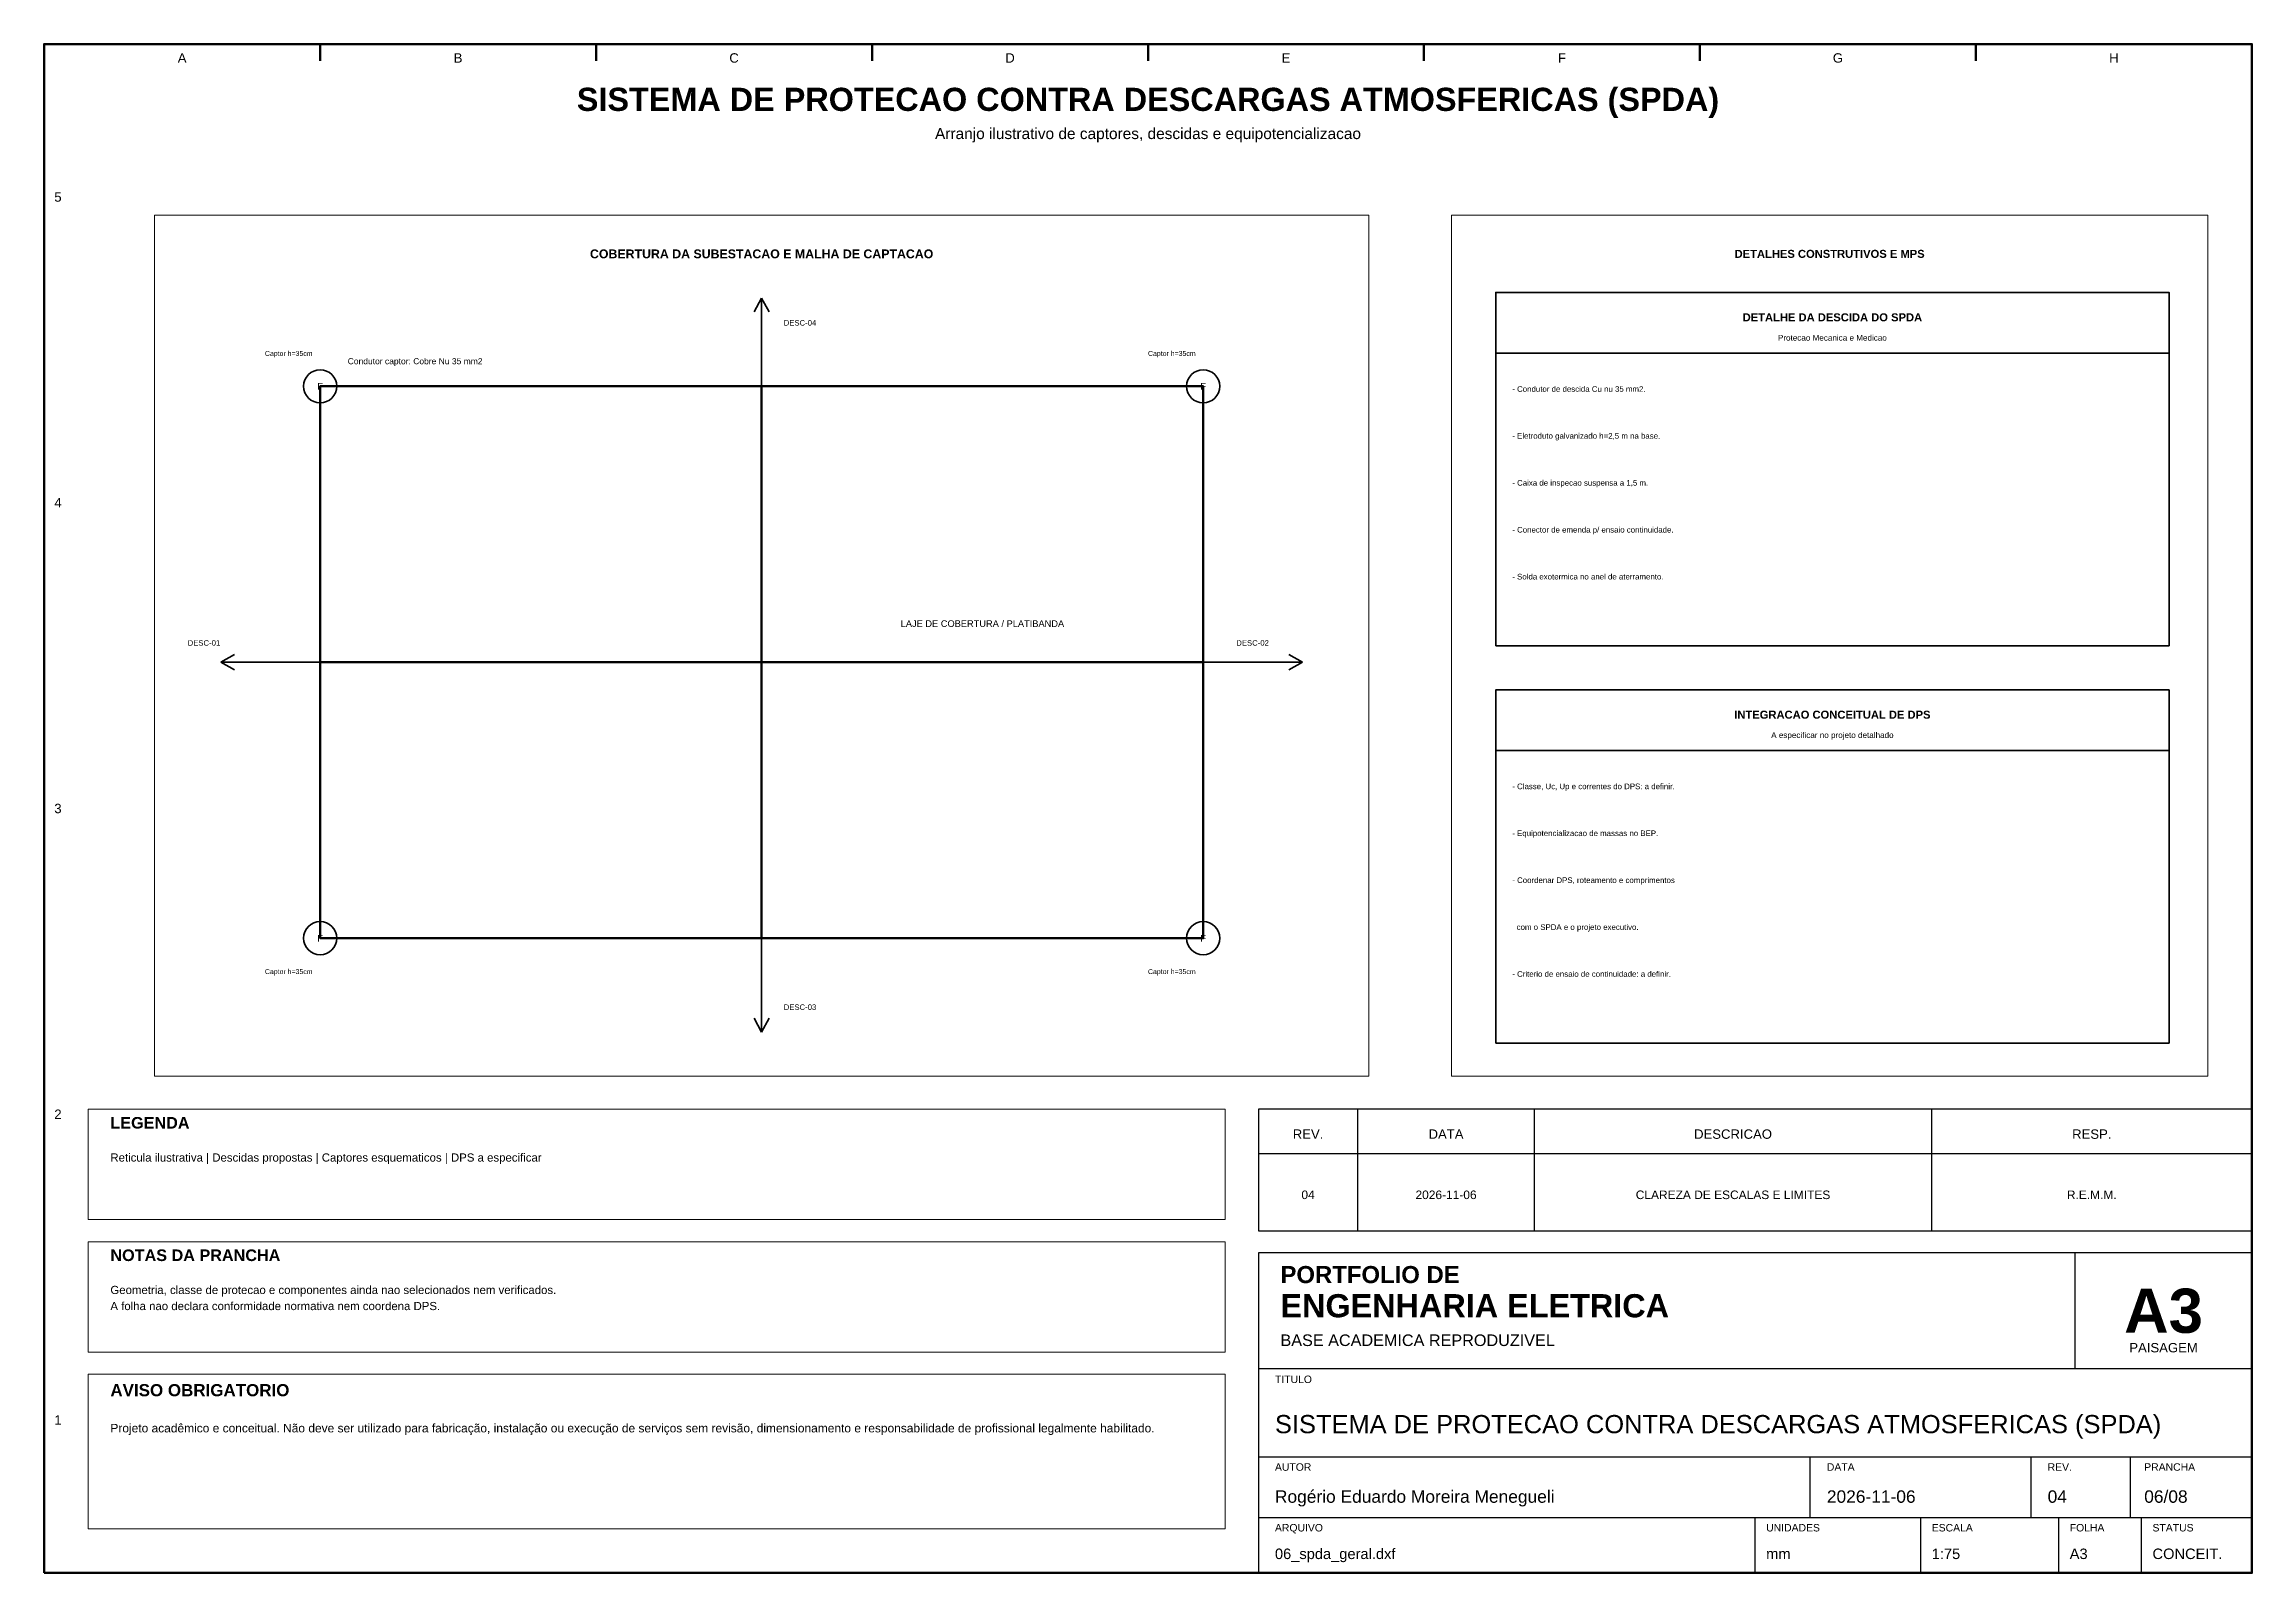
# Model space of a CAD drawing. Header units: millimetres. Extents: x 10 to 410, y 10 to 287.
import ezdxf
from ezdxf.enums import TextEntityAlignment as Align

# ---------------------------------------------------------------- set-up
doc = ezdxf.new("R2010")
doc.units = ezdxf.units.MM
for name, color, linetype, lineweight in [('00_MOLDURA', 7, 'CONTINUOUS', 50), ('01_CARIMBO', 7, 'CONTINUOUS', 25), ('02_TEXTO', 7, 'CONTINUOUS', 18), ('04_EQUIPAMENTOS', 32, 'CONTINUOUS', 35), ('05_POTENCIA', 12, 'CONTINUOUS', 50), ('08_CABOS', 124, 'CONTINUOUS', 35), ('11_ARQUITETURA', 253, 'CONTINUOUS', 18), ('12_LEGENDA', 7, 'CONTINUOUS', 18), ('13_NOTAS', 7, 'CONTINUOUS', 18)]:
    doc.layers.add(name, color=color, linetype=linetype, lineweight=lineweight)
doc.styles.add('PORTFOLIO_TEXTO', font='arial.ttf')
doc.styles.add('PORTFOLIO_TITULO', font='arialbd.ttf', dxfattribs={"width": 0.92})

# ---------------------------------------------------------------- blocks, each defined once
blk = doc.blocks.new('CARIMBO_A3')
at = {"layer": '01_CARIMBO'}
for p, q in [((148, 37), (148, 58)), ((0, 37), (180, 37)), ((0, 21), (180, 21)), ((100, 10), (100, 21)), ((140, 10), (140, 21)), ((158, 10), (158, 21)), ((0, 10), (180, 10)), ((90, 0), (90, 10)), ((120, 0), (120, 10)), ((145, 0), (145, 10)), ((160, 0), (160, 10))]:
    blk.add_line(p, q, dxfattribs=at)
blk.add_lwpolyline([(0, 0), (180, 0), (180, 58), (0, 58)], close=True, dxfattribs=at)
at = {"layer": '01_CARIMBO', "style": 'PORTFOLIO_TEXTO'}
for s, p in [('TITULO', (3, 34.4)), ('AUTOR', (3, 18.5)), ('DATA', (103, 18.5)), ('REV.', (143, 18.5)), ('PRANCHA', (160.5, 18.5)), ('ARQUIVO', (3, 7.5)), ('UNIDADES', (92, 7.5)), ('ESCALA', (122, 7.5)), ('FOLHA', (147, 7.5)), ('STATUS', (162, 7.5))]:
    blk.add_text(s, height=1.35, dxfattribs=at).set_placement(p)
at = {"layer": '02_TEXTO'}
for s, height, style, p in [('PORTFOLIO DE', 3.1, 'PORTFOLIO_TITULO', (4, 52.5)), ('ENGENHARIA ELETRICA', 4.2, 'PORTFOLIO_TITULO', (4, 46.3)), ('BASE ACADEMICA REPRODUZIVEL', 2.1, 'PORTFOLIO_TEXTO', (4, 41.1))]:
    blk.add_text(s, height=height, dxfattribs=dict(at, style=style)).set_placement(p)
for s, height, style, p in [('A3', 8, 'PORTFOLIO_TITULO', (164, 47.5)), ('PAISAGEM', 1.7, 'PORTFOLIO_TEXTO', (164, 40.8))]:
    blk.add_text(s, height=height, dxfattribs=dict(at, style=style)).set_placement(p, align=Align.MIDDLE_CENTER)
at = {"layer": '02_TEXTO', "style": 'PORTFOLIO_TEXTO'}
for tag, p, height in [('TITULO', (3, 25.3), 3.3), ('AUTOR', (3, 12.7), 2.25), ('DATA', (103, 12.7), 2.25), ('REVISAO', (143, 12.7), 2.25), ('PRANCHA', (160.5, 12.7), 2.25), ('ARQUIVO', (3, 2.5), 1.9), ('UNIDADES', (92, 2.5), 1.9), ('ESCALA', (122, 2.5), 1.9), ('FOLHA', (147, 2.5), 1.9), ('STATUS', (162, 2.5), 1.9)]:
    blk.add_attdef(tag, p, '', height=height, dxfattribs=at)

msp = doc.modelspace()

# ---------------------------------------------------------------- linework, layer by layer
at = {"layer": '00_MOLDURA'}
for p, q in [((60, 287), (60, 284)), ((110, 287), (110, 284)), ((160, 287), (160, 284)), ((210, 287), (210, 284)), ((260, 287), (260, 284)), ((310, 287), (310, 284)), ((360, 287), (360, 284))]:
    msp.add_line(p, q, dxfattribs=at)
msp.add_lwpolyline([(10, 10), (410, 10), (410, 287), (10, 287)], close=True, dxfattribs=at)
at = {"layer": '01_CARIMBO'}
for p, q in [((248, 72), (248, 94)), ((280, 72), (280, 94)), ((352, 72), (352, 94)), ((230, 86), (410, 86))]:
    msp.add_line(p, q, dxfattribs=at)
msp.add_lwpolyline([(230, 72), (410, 72), (410, 94), (230, 94)], close=True, dxfattribs=at)
at = {"layer": '04_EQUIPAMENTOS'}
for p, q in [((273, 231), (395, 231)), ((273, 159), (395, 159))]:
    msp.add_line(p, q, dxfattribs=at)
for points in [[(273, 178), (395, 178), (395, 242), (273, 242)], [(273, 106), (395, 106), (395, 170), (273, 170)]]:
    msp.add_lwpolyline(points, close=True, dxfattribs=at)
for centre in [(60, 225), (220, 225), (60, 125), (220, 125)]:
    msp.add_circle(centre, 3, dxfattribs=at)
at = {"layer": '05_POTENCIA'}
for p, q in [((140, 125), (140, 225)), ((60, 175), (220, 175))]:
    msp.add_line(p, q, dxfattribs=at)
msp.add_lwpolyline([(60, 125), (220, 125), (220, 225), (60, 225)], close=True, dxfattribs=at)
at = {"layer": '08_CABOS'}
for p, q in [((138.625, 238.5), (140, 241)), ((140, 225), (140, 241)), ((140, 225), (140, 241)), ((141.375, 238.5), (140, 241)), ((44.5, 176.375), (42, 175)), ((235.5, 176.375), (238, 175)), ((60, 175), (42, 175)), ((60, 175), (42, 175)), ((44.5, 173.625), (42, 175)), ((220, 175), (238, 175)), ((220, 175), (238, 175)), ((235.5, 173.625), (238, 175)), ((140, 125), (140, 108)), ((140, 125), (140, 108)), ((138.625, 110.5), (140, 108)), ((141.375, 110.5), (140, 108))]:
    msp.add_line(p, q, dxfattribs=at)
at = {"layer": '11_ARQUITETURA'}
for points in [[(30, 100), (250, 100), (250, 256), (30, 256)], [(60, 125), (220, 125), (220, 225), (60, 225)]]:
    msp.add_lwpolyline(points, close=True, dxfattribs=at)
at = {"layer": '12_LEGENDA'}
for points in [[(265, 100), (402, 100), (402, 256), (265, 256)], [(18, 74), (224, 74), (224, 94), (18, 94)]]:
    msp.add_lwpolyline(points, close=True, dxfattribs=at)
at = {"layer": '13_NOTAS'}
for points in [[(18, 50), (224, 50), (224, 70), (18, 70)], [(18, 18), (224, 18), (224, 46), (18, 46)]]:
    msp.add_lwpolyline(points, close=True, dxfattribs=at)

# ---------------------------------------------------------------- block references
at = {"layer": '01_CARIMBO'}
msp.add_blockref('CARIMBO_A3', (230, 10), dxfattribs=at).add_auto_attribs({'TITULO': 'SISTEMA DE PROTECAO CONTRA DESCARGAS ATMOSFERICAS (SPDA)', 'AUTOR': 'Rogério Eduardo Moreira Menegueli', 'DATA': '2026-11-06', 'REVISAO': '04', 'PRANCHA': '06/08', 'ARQUIVO': '06_spda_geral.dxf', 'UNIDADES': 'mm', 'ESCALA': '1:75', 'FOLHA': 'A3', 'STATUS': 'CONCEIT.'})

# ---------------------------------------------------------------- texts
at = {"layer": '00_MOLDURA', "style": 'PORTFOLIO_TEXTO'}
for s, p in [('A', (35, 284.5)), ('B', (85, 284.5)), ('C', (135, 284.5)), ('D', (185, 284.5)), ('E', (235, 284.5)), ('F', (285, 284.5)), ('G', (335, 284.5)), ('H', (385, 284.5)), ('5', (12.5, 259.3)), ('4', (12.5, 203.9)), ('3', (12.5, 148.5)), ('2', (12.5, 93.1)), ('1', (12.5, 37.7))]:
    msp.add_text(s, height=1.7, dxfattribs=at).set_placement(p, align=Align.MIDDLE_CENTER)
at = {"layer": '01_CARIMBO', "style": 'PORTFOLIO_TEXTO'}
for s, p in [('REV.', (239, 89.5)), ('DATA', (264, 89.5)), ('DESCRICAO', (316, 89.5)), ('RESP.', (381, 89.5))]:
    msp.add_text(s, height=1.7, dxfattribs=at).set_placement(p, align=Align.MIDDLE_CENTER)
at = {"layer": '02_TEXTO'}
for s, height, style, p in [('SISTEMA DE PROTECAO CONTRA DESCARGAS ATMOSFERICAS (SPDA)', 4.2, 'PORTFOLIO_TITULO', (210, 277)), ('Arranjo ilustrativo de captores, descidas e equipotencializacao', 2, 'PORTFOLIO_TEXTO', (210, 270.8)), ('Protecao Mecanica e Medicao', 1.05, 'PORTFOLIO_TEXTO', (334, 233.8)), ('A especificar no projeto detalhado', 1.05, 'PORTFOLIO_TEXTO', (334, 161.8)), ('04', 1.55, 'PORTFOLIO_TEXTO', (239, 78.5)), ('2026-11-06', 1.55, 'PORTFOLIO_TEXTO', (264, 78.5)), ('CLAREZA DE ESCALAS E LIMITES', 1.55, 'PORTFOLIO_TEXTO', (316, 78.5)), ('R.E.M.M.', 1.55, 'PORTFOLIO_TEXTO', (381, 78.5))]:
    msp.add_text(s, height=height, dxfattribs=dict(at, style=style)).set_placement(p, align=Align.MIDDLE_CENTER)
at = {"layer": '02_TEXTO', "style": 'PORTFOLIO_TEXTO'}
for s, p in [('- Condutor de descida Cu nu 35 mm2.', (276, 224)), ('- Eletroduto galvanizado h=2,5 m na base.', (276, 215.5)), ('- Caixa de inspecao suspensa a 1,5 m.', (276, 207)), ('- Conector de emenda p/ ensaio continuidade.', (276, 198.5)), ('- Solda exotermica no anel de aterramento.', (276, 190)), ('- Classe, Uc, Up e correntes do DPS: a definir.', (276, 152)), ('- Equipotencializacao de massas no BEP.', (276, 143.5)), ('- Coordenar DPS, roteamento e comprimentos', (276, 135)), ('  com o SPDA e o projeto executivo.', (276, 126.5)), ('- Criterio de ensaio de continuidade: a definir.', (276, 118))]:
    msp.add_text(s, height=1.02, dxfattribs=at).set_placement(p)
at = {"layer": '04_EQUIPAMENTOS'}
for s, height, style, p in [('DETALHE DA DESCIDA DO SPDA', 1.45, 'PORTFOLIO_TITULO', (334, 237.5)), ('F', 1.2, 'PORTFOLIO_TEXTO', (60, 225)), ('F', 1.2, 'PORTFOLIO_TEXTO', (220, 225)), ('INTEGRACAO CONCEITUAL DE DPS', 1.45, 'PORTFOLIO_TITULO', (334, 165.5)), ('F', 1.2, 'PORTFOLIO_TEXTO', (60, 125)), ('F', 1.2, 'PORTFOLIO_TEXTO', (220, 125))]:
    msp.add_text(s, height=height, dxfattribs=dict(at, style=style)).set_placement(p, align=Align.MIDDLE_CENTER)
at = {"layer": '04_EQUIPAMENTOS', "style": 'PORTFOLIO_TEXTO'}
for p in [(50, 230.5), (210, 230.5), (50, 118.5), (210, 118.5)]:
    msp.add_text('Captor h=35cm', height=0.9, dxfattribs=at).set_placement(p)
at = {"layer": '05_POTENCIA', "style": 'PORTFOLIO_TEXTO'}
msp.add_text('Condutor captor: Cobre Nu 35 mm2', height=1.1, dxfattribs=at).set_placement((65, 229))
at = {"layer": '08_CABOS', "style": 'PORTFOLIO_TEXTO'}
for s, p in [('DESC-04', (144, 236)), ('DESC-01', (36, 178)), ('DESC-02', (226, 178)), ('DESC-03', (144, 112))]:
    msp.add_text(s, height=1, dxfattribs=at).set_placement(p)
at = {"layer": '11_ARQUITETURA'}
for s, height, style, p in [('COBERTURA DA SUBESTACAO E MALHA DE CAPTACAO', 1.6, 'PORTFOLIO_TITULO', (140, 249)), ('LAJE DE COBERTURA / PLATIBANDA', 1.2, 'PORTFOLIO_TEXTO', (180, 182))]:
    msp.add_text(s, height=height, dxfattribs=dict(at, style=style)).set_placement(p, align=Align.MIDDLE_CENTER)
at = {"layer": '12_LEGENDA', "style": 'PORTFOLIO_TITULO'}
msp.add_text('DETALHES CONSTRUTIVOS E MPS', height=1.45, dxfattribs=at).set_placement((333.5, 249), align=Align.MIDDLE_CENTER)
msp.add_text('LEGENDA', height=2.1, dxfattribs=at).set_placement((22, 90.5))
at = {"layer": '12_LEGENDA', "insert": (22, 86), "char_height": 1.48, "width": 198, "attachment_point": 1, "line_spacing_factor": 1.18, "style": 'PORTFOLIO_TEXTO'}
msp.add_mtext('Reticula ilustrativa | Descidas propostas | Captores esquematicos | DPS a especificar', dxfattribs=at)
at = {"layer": '13_NOTAS', "style": 'PORTFOLIO_TITULO'}
for s, height, p in [('NOTAS DA PRANCHA', 2.1, (22, 66.5)), ('AVISO OBRIGATORIO', 2.2, (22, 42))]:
    msp.add_text(s, height=height, dxfattribs=at).set_placement(p)
at = {"layer": '13_NOTAS', "width": 198, "attachment_point": 1, "line_spacing_factor": 1.18, "style": 'PORTFOLIO_TEXTO'}
for s, insert, char_height in [('Geometria, classe de protecao e componentes ainda nao selecionados nem verificados.\\PA folha nao declara conformidade normativa nem coordena DPS.', (22, 62), 1.48), ('Projeto acadêmico e conceitual. Não deve ser utilizado para fabricação, instalação ou execução de serviços sem revisão, dimensionamento e responsabilidade de profissional legalmente habilitado.', (22, 37), 1.55)]:
    msp.add_mtext(s, dxfattribs=dict(at, insert=insert, char_height=char_height))

doc.saveas('drawing.dxf')
